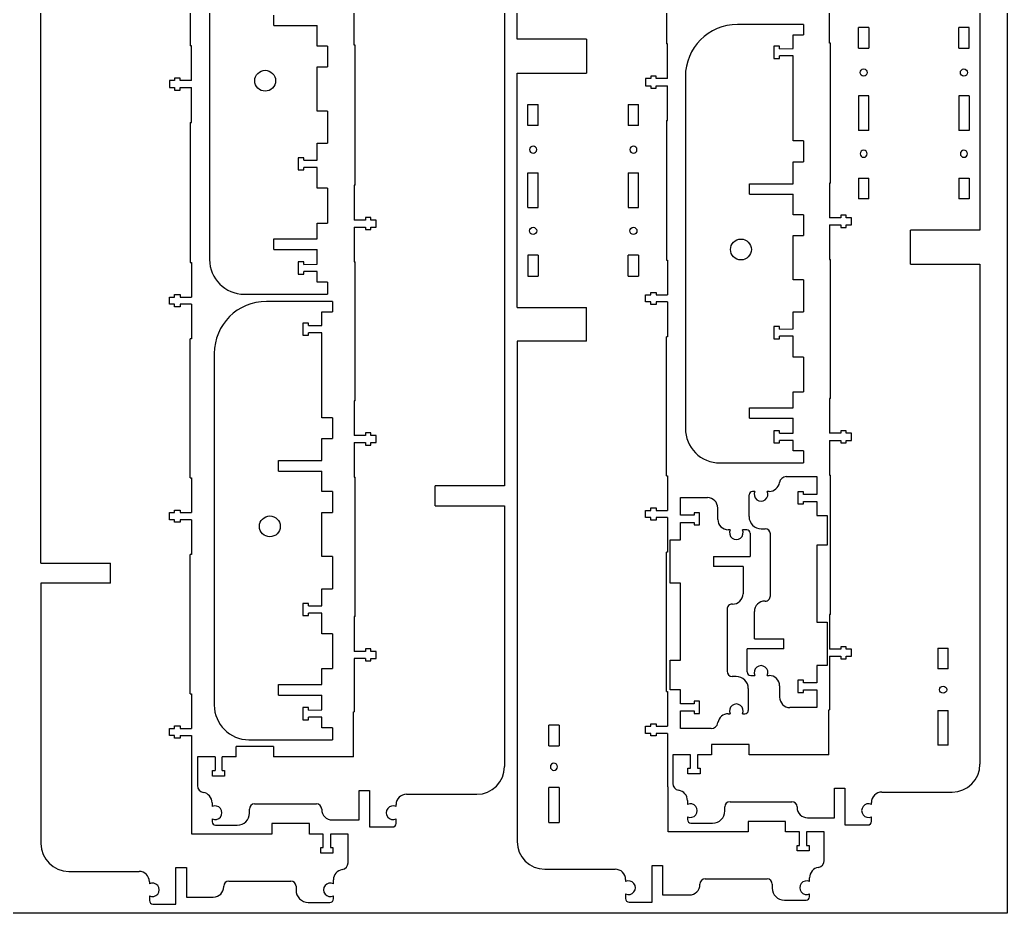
# Model space of a CAD drawing. Header units: millimetres. Extents: x -2614 to 1371, y 670 to 4202.
# Drawn here: x -1901 to -1332, y 670 to 1185 of the extents above; entities that cross this region are included whole.
import ezdxf

# ---------------------------------------------------------------- set-up
doc = ezdxf.new("R2010")
doc.units = ezdxf.units.MM
doc.linetypes.add('HIDDEN', pattern=[9.525, 6.35, -3.175])
doc.layers.get('0').update_dxf_attribs({"lineweight": 70})
doc.layers.add('Hidden', color=7, linetype='HIDDEN', lineweight=70)

msp = doc.modelspace()

# ---------------------------------------------------------------- linework, layer by layer
at = {"color": 7, "lineweight": -3}
for p, q in [((-1331.8, 1553.05), (-1331.8, 670.4)), ((-1614.22, 1173.77), (-1614.22, 1461.81)), ((-1621.5, 1343.43), (-1621.5, 916.51)), ((-1888.63, 872.1), (-1888.63, 1299.02)), ((-1802.63, 1249.96), (-1802.63, 1169.98)), ((-1791.45, 1249.44), (-1791.45, 1046.93)), ((-1528.22, 1251.19), (-1528.22, 1171.13)), ((-1347.56, 1198.64), (-1347.56, 1063.77)), ((-1708.2, 1170.3), (-1708.2, 1190.3)), ((-1434.26, 1171.44), (-1434.26, 1191.44)), ((-1754.43, 1181.73), (-1754.43, 1187.73)), ((-1754.43, 1181.73), (-1729.42, 1181.73)), ((-1729.42, 1169.87), (-1729.42, 1181.73)), ((-1449.26, 1182.24), (-1487.29, 1182.24)), ((-1449.26, 1182.24), (-1449.26, 1176.24)), ((-1417.56, 1168.6), (-1417.56, 1180.6)), ((-1411.56, 1180.6), (-1417.56, 1180.6)), ((-1411.56, 1180.6), (-1411.56, 1168.6)), ((-1359.76, 1168.6), (-1359.76, 1180.6)), ((-1353.76, 1180.6), (-1359.76, 1180.6)), ((-1353.76, 1168.6), (-1353.76, 1180.6)), ((-1574.22, 1173.77), (-1614.22, 1173.77)), ((-1574.22, 1173.77), (-1574.22, 1154.22)), ((-1455.26, 1168.38), (-1455.26, 1176.24)), ((-1455.26, 1176.24), (-1449.26, 1176.24)), ((-1801.93, 1169.98), (-1802.63, 1169.98)), ((-1801.93, 1149.98), (-1801.93, 1169.98)), ((-1723.42, 1169.87), (-1729.42, 1169.87)), ((-1723.42, 1169.87), (-1723.42, 1157.87)), ((-1707.5, 1170.3), (-1708.2, 1170.3)), ((-1707.5, 1089.65), (-1707.5, 1170.3)), ((-1527.52, 1171.13), (-1528.22, 1171.13)), ((-1527.52, 1151.13), (-1527.52, 1171.13)), ((-1463.06, 1169.75), (-1466.26, 1169.74)), ((-1466.26, 1169.74), (-1466.25, 1162.74)), ((-1463.05, 1168.3), (-1463.06, 1169.75)), ((-1463.05, 1168.3), (-1455.26, 1168.38)), ((-1433.56, 1171.44), (-1434.26, 1171.44)), ((-1433.56, 1090.96), (-1433.56, 1171.44)), ((-1417.56, 1168.6), (-1411.56, 1168.6)), ((-1359.76, 1168.6), (-1353.76, 1168.6)), ((-1466.25, 1162.74), (-1463.05, 1162.74)), ((-1463.05, 1162.74), (-1463.05, 1164.19)), ((-1455.26, 1164.19), (-1463.05, 1164.19)), ((-1455.26, 1115.24), (-1455.26, 1164.19)), ((-1729.42, 1157.87), (-1723.42, 1157.87)), ((-1729.42, 1132.43), (-1729.42, 1157.87)), ((-1814.63, 1149.98), (-1814.63, 1145.88)), ((-1811.63, 1149.98), (-1814.63, 1149.98)), ((-1811.63, 1151.43), (-1811.63, 1149.98)), ((-1808.43, 1151.43), (-1811.63, 1151.43)), ((-1808.43, 1149.98), (-1808.43, 1151.43)), ((-1801.93, 1149.98), (-1808.43, 1149.98)), ((-1614.22, 1154.22), (-1574.22, 1154.22)), ((-1614.22, 1019.35), (-1614.22, 1154.22)), ((-1540.22, 1151.13), (-1540.22, 1147.03)), ((-1537.22, 1151.13), (-1540.22, 1151.13)), ((-1537.22, 1152.58), (-1537.22, 1151.13)), ((-1534.02, 1152.58), (-1537.22, 1152.58)), ((-1534.02, 1151.13), (-1534.02, 1152.58)), ((-1527.52, 1151.13), (-1534.02, 1151.13)), ((-1517.29, 1152.24), (-1517.29, 949.73)), ((-1814.63, 1145.88), (-1811.63, 1145.88)), ((-1811.63, 1145.88), (-1811.63, 1144.43)), ((-1811.63, 1144.43), (-1808.43, 1144.43)), ((-1808.43, 1145.88), (-1801.93, 1145.88)), ((-1808.43, 1144.43), (-1808.43, 1145.88)), ((-1801.93, 1125.88), (-1801.93, 1145.88)), ((-1540.22, 1147.03), (-1537.22, 1147.03)), ((-1537.22, 1147.03), (-1537.22, 1145.58)), ((-1537.22, 1145.58), (-1534.02, 1145.58)), ((-1534.02, 1147.03), (-1527.52, 1147.03)), ((-1534.02, 1145.58), (-1534.02, 1147.03)), ((-1527.52, 1127.03), (-1527.52, 1147.03)), ((-1411.56, 1141.22), (-1417.56, 1141.22)), ((-1417.56, 1141.22), (-1417.56, 1121.18)), ((-1411.56, 1121.18), (-1411.56, 1141.22)), ((-1353.76, 1141.22), (-1359.76, 1141.22)), ((-1359.76, 1141.22), (-1359.76, 1121.18)), ((-1353.76, 1141.22), (-1353.76, 1121.18)), ((-1723.42, 1132.43), (-1729.42, 1132.43)), ((-1723.42, 1132.43), (-1723.42, 1113.99)), ((-1608.02, 1124.18), (-1608.02, 1136.18)), ((-1608.02, 1136.18), (-1602.02, 1136.18)), ((-1602.02, 1124.18), (-1602.02, 1136.18)), ((-1550.22, 1136.18), (-1544.22, 1136.18)), ((-1550.22, 1136.18), (-1550.22, 1124.18)), ((-1544.22, 1124.18), (-1544.22, 1136.18)), ((-1528.22, 1127.03), (-1528.22, 1046.55)), ((-1528.22, 1127.03), (-1527.52, 1127.03)), ((-1802.63, 1125.88), (-1802.63, 1045.23)), ((-1802.63, 1125.88), (-1801.93, 1125.88)), ((-1602.02, 1124.18), (-1608.02, 1124.18)), ((-1544.22, 1124.18), (-1550.22, 1124.18)), ((-1411.56, 1121.18), (-1417.56, 1121.18)), ((-1353.76, 1121.18), (-1359.76, 1121.18)), ((-1729.42, 1104.13), (-1729.42, 1113.99)), ((-1729.42, 1113.99), (-1723.42, 1113.99)), ((-1449.26, 1115.24), (-1455.26, 1115.24)), ((-1449.26, 1115.24), (-1449.26, 1103.24)), ((-1737.22, 1105.5), (-1740.42, 1105.49)), ((-1740.42, 1105.49), (-1740.41, 1098.49)), ((-1737.21, 1104.05), (-1737.22, 1105.5)), ((-1737.21, 1104.05), (-1729.42, 1104.13)), ((-1740.41, 1098.49), (-1737.21, 1098.49)), ((-1737.21, 1098.49), (-1737.21, 1099.94)), ((-1729.42, 1099.94), (-1737.21, 1099.94)), ((-1729.42, 1087.93), (-1729.42, 1099.94)), ((-1455.26, 1103.24), (-1449.26, 1103.24)), ((-1455.26, 1090.53), (-1455.26, 1103.24)), ((-1608.02, 1076.77), (-1608.02, 1096.81)), ((-1608.02, 1096.81), (-1602.02, 1096.81)), ((-1602.02, 1076.77), (-1602.02, 1096.81)), ((-1550.22, 1096.81), (-1550.22, 1076.77)), ((-1550.22, 1096.81), (-1544.22, 1096.81)), ((-1544.22, 1076.77), (-1544.22, 1096.81)), ((-1417.56, 1093.81), (-1417.56, 1081.81)), ((-1417.56, 1093.81), (-1411.56, 1093.81)), ((-1411.56, 1081.81), (-1411.56, 1093.81)), ((-1359.76, 1093.81), (-1359.76, 1081.81)), ((-1359.76, 1093.81), (-1353.76, 1093.81)), ((-1353.76, 1093.81), (-1353.76, 1081.81)), ((-1723.42, 1087.93), (-1729.42, 1087.93)), ((-1723.42, 1087.93), (-1723.42, 1067.93)), ((-1707.5, 1089.65), (-1708.2, 1089.65)), ((-1708.2, 1089.65), (-1708.2, 1069.65)), ((-1480.27, 1090.53), (-1455.26, 1090.53)), ((-1480.27, 1084.53), (-1480.27, 1090.53)), ((-1433.56, 1090.96), (-1434.26, 1090.96)), ((-1434.26, 1090.96), (-1434.26, 1070.96)), ((-1480.27, 1084.53), (-1455.26, 1084.53)), ((-1455.26, 1072.67), (-1455.26, 1084.53)), ((-1411.56, 1081.81), (-1417.56, 1081.81)), ((-1353.76, 1081.81), (-1359.76, 1081.81)), ((-1608.02, 1076.77), (-1602.02, 1076.77)), ((-1550.22, 1076.77), (-1544.22, 1076.77)), ((-1701.7, 1071.1), (-1701.7, 1069.65)), ((-1698.5, 1071.1), (-1701.7, 1071.1)), ((-1698.5, 1069.65), (-1698.5, 1071.1)), ((-1449.26, 1072.67), (-1455.26, 1072.67)), ((-1449.26, 1072.67), (-1449.26, 1060.67)), ((-1427.76, 1070.96), (-1434.26, 1070.96)), ((-1427.76, 1072.41), (-1427.76, 1070.96)), ((-1424.56, 1072.41), (-1427.76, 1072.41)), ((-1424.56, 1070.96), (-1424.56, 1072.41)), ((-1421.56, 1070.96), (-1424.56, 1070.96)), ((-1421.56, 1066.86), (-1421.56, 1070.96)), ((-1729.42, 1067.93), (-1723.42, 1067.93)), ((-1729.42, 1058.73), (-1729.42, 1067.93)), ((-1701.7, 1069.65), (-1708.2, 1069.65)), ((-1708.2, 1065.55), (-1701.7, 1065.55)), ((-1708.2, 1065.55), (-1708.2, 1045.55)), ((-1701.7, 1065.55), (-1701.7, 1064.1)), ((-1695.5, 1069.65), (-1698.5, 1069.65)), ((-1698.5, 1065.55), (-1695.5, 1065.55)), ((-1698.5, 1064.1), (-1698.5, 1065.55)), ((-1695.5, 1065.55), (-1695.5, 1069.65)), ((-1434.26, 1066.86), (-1427.76, 1066.86)), ((-1434.26, 1066.86), (-1434.26, 1046.86)), ((-1427.76, 1066.86), (-1427.76, 1065.41)), ((-1427.76, 1065.41), (-1424.56, 1065.41)), ((-1424.56, 1066.86), (-1421.56, 1066.86)), ((-1424.56, 1065.41), (-1424.56, 1066.86)), ((-1754.43, 1058.73), (-1729.42, 1058.73)), ((-1754.43, 1052.73), (-1754.43, 1058.73)), ((-1701.7, 1064.1), (-1698.5, 1064.1)), ((-1455.26, 1060.67), (-1449.26, 1060.67)), ((-1455.26, 1035.23), (-1455.26, 1060.67)), ((-1387.56, 1044.22), (-1387.56, 1063.77)), ((-1347.56, 1063.77), (-1387.56, 1063.77)), ((-1754.43, 1052.73), (-1729.42, 1052.73)), ((-1729.42, 1044.13), (-1729.42, 1052.73)), ((-1608.02, 1049.39), (-1608.02, 1037.39)), ((-1602.02, 1049.39), (-1608.02, 1049.39)), ((-1602.02, 1049.39), (-1602.02, 1037.39)), ((-1544.22, 1049.39), (-1550.22, 1049.39)), ((-1550.22, 1037.39), (-1550.22, 1049.39)), ((-1544.22, 1049.39), (-1544.22, 1037.39)), ((-1802.63, 1045.23), (-1801.93, 1045.23)), ((-1801.93, 1045.23), (-1801.93, 1025.23)), ((-1737.22, 1045.5), (-1740.42, 1045.49)), ((-1740.42, 1045.49), (-1740.41, 1038.49)), ((-1737.21, 1044.05), (-1737.22, 1045.5)), ((-1737.21, 1044.05), (-1729.42, 1044.13)), ((-1708.2, 1045.55), (-1707.5, 1045.55)), ((-1707.5, 965.57), (-1707.5, 1045.55)), ((-1528.22, 1046.55), (-1527.52, 1046.55)), ((-1527.52, 1046.55), (-1527.52, 1026.55)), ((-1434.26, 1046.86), (-1433.56, 1046.86)), ((-1433.56, 966.8), (-1433.56, 1046.86)), ((-1387.56, 1044.22), (-1347.56, 1044.22)), ((-1347.56, 1044.22), (-1347.56, 756.18)), ((-1740.41, 1038.49), (-1737.21, 1038.49)), ((-1737.21, 1038.49), (-1737.21, 1039.94)), ((-1729.42, 1039.94), (-1737.21, 1039.94)), ((-1729.42, 1033.93), (-1729.42, 1039.94)), ((-1608.02, 1037.39), (-1602.02, 1037.39)), ((-1550.22, 1037.39), (-1544.22, 1037.39)), ((-1723.42, 1033.93), (-1729.42, 1033.93)), ((-1723.42, 1033.93), (-1723.42, 1026.93)), ((-1449.26, 1035.23), (-1455.26, 1035.23)), ((-1449.26, 1035.23), (-1449.26, 1016.79)), ((-1814.63, 1021.13), (-1814.63, 1025.23)), ((-1814.63, 1025.23), (-1811.63, 1025.23)), ((-1811.63, 1025.23), (-1811.63, 1026.68)), ((-1811.63, 1026.68), (-1808.43, 1026.68)), ((-1808.43, 1026.68), (-1808.43, 1025.23)), ((-1808.43, 1025.23), (-1801.93, 1025.23)), ((-1771.45, 1026.93), (-1723.42, 1026.93)), ((-1540.22, 1022.45), (-1540.22, 1026.55)), ((-1540.22, 1026.55), (-1537.22, 1026.55)), ((-1537.22, 1026.55), (-1537.22, 1028)), ((-1537.22, 1028), (-1534.02, 1028)), ((-1534.02, 1028), (-1534.02, 1026.55)), ((-1534.02, 1026.55), (-1527.52, 1026.55)), ((-1811.63, 1021.13), (-1814.63, 1021.13)), ((-1811.63, 1019.68), (-1811.63, 1021.13)), ((-1808.43, 1019.68), (-1811.63, 1019.68)), ((-1801.93, 1021.13), (-1808.43, 1021.13)), ((-1808.43, 1021.13), (-1808.43, 1019.68)), ((-1801.93, 1021.13), (-1801.93, 1001.13)), ((-1720.72, 1022.78), (-1758.75, 1022.78)), ((-1720.72, 1022.78), (-1720.72, 1016.78)), ((-1614.22, 1019.35), (-1574.22, 1019.35)), ((-1574.22, 999.81), (-1574.22, 1019.35)), ((-1537.22, 1022.45), (-1540.22, 1022.45)), ((-1537.22, 1021), (-1537.22, 1022.45)), ((-1534.02, 1021), (-1537.22, 1021)), ((-1527.52, 1022.45), (-1534.02, 1022.45)), ((-1534.02, 1022.45), (-1534.02, 1021)), ((-1527.52, 1022.45), (-1527.52, 1002.45)), ((-1726.72, 1008.92), (-1726.72, 1016.78)), ((-1726.72, 1016.78), (-1720.72, 1016.78)), ((-1455.26, 1006.93), (-1455.26, 1016.79)), ((-1455.26, 1016.79), (-1449.26, 1016.79)), ((-1734.52, 1010.29), (-1737.72, 1010.28)), ((-1737.72, 1010.28), (-1737.71, 1003.28)), ((-1734.51, 1008.84), (-1734.52, 1010.29)), ((-1734.51, 1008.84), (-1726.72, 1008.92)), ((-1463.06, 1008.3), (-1466.26, 1008.29)), ((-1466.26, 1008.29), (-1466.25, 1001.29)), ((-1463.05, 1006.85), (-1463.06, 1008.3)), ((-1737.71, 1003.28), (-1734.51, 1003.28)), ((-1734.51, 1003.28), (-1734.51, 1004.73)), ((-1726.72, 1004.73), (-1734.51, 1004.73)), ((-1726.72, 955.78), (-1726.72, 1004.73)), ((-1528.22, 922.39), (-1528.22, 1002.45)), ((-1527.52, 1002.45), (-1528.22, 1002.45)), ((-1463.05, 1006.85), (-1455.26, 1006.93)), ((-1463.05, 1001.29), (-1463.05, 1002.74)), ((-1455.26, 1002.74), (-1463.05, 1002.74)), ((-1455.26, 990.73), (-1455.26, 1002.74)), ((-1802.63, 921.16), (-1802.63, 1001.13)), ((-1801.93, 1001.13), (-1802.63, 1001.13)), ((-1574.22, 999.81), (-1614.22, 999.81)), ((-1614.22, 999.81), (-1614.22, 711.76)), ((-1466.25, 1001.29), (-1463.05, 1001.29)), ((-1788.75, 992.78), (-1788.75, 790.27)), ((-1449.26, 990.73), (-1455.26, 990.73)), ((-1449.26, 990.73), (-1449.26, 970.73)), ((-1455.26, 970.73), (-1449.26, 970.73)), ((-1455.26, 961.53), (-1455.26, 970.73)), ((-1707.5, 965.57), (-1708.2, 965.57)), ((-1708.2, 965.57), (-1708.2, 945.57)), ((-1433.56, 966.8), (-1434.26, 966.8)), ((-1434.26, 966.8), (-1434.26, 946.8)), ((-1480.27, 961.53), (-1455.26, 961.53)), ((-1480.27, 955.53), (-1480.27, 961.53)), ((-1720.72, 955.78), (-1726.72, 955.78)), ((-1720.72, 955.78), (-1720.72, 943.78)), ((-1480.27, 955.53), (-1455.26, 955.53)), ((-1455.26, 946.93), (-1455.26, 955.53)), ((-1701.7, 945.57), (-1708.2, 945.57)), ((-1701.7, 947.02), (-1701.7, 945.57)), ((-1698.5, 947.02), (-1701.7, 947.02)), ((-1698.5, 945.57), (-1698.5, 947.02)), ((-1695.5, 945.57), (-1698.5, 945.57)), ((-1695.5, 941.47), (-1695.5, 945.57)), ((-1463.06, 948.3), (-1466.26, 948.29)), ((-1466.26, 948.29), (-1466.25, 941.29)), ((-1463.05, 946.85), (-1463.06, 948.3)), ((-1463.05, 946.85), (-1455.26, 946.93)), ((-1427.76, 946.8), (-1434.26, 946.8)), ((-1427.76, 948.25), (-1427.76, 946.8)), ((-1424.56, 948.25), (-1427.76, 948.25)), ((-1424.56, 946.8), (-1424.56, 948.25)), ((-1421.56, 946.8), (-1424.56, 946.8)), ((-1421.56, 942.7), (-1421.56, 946.8)), ((-1726.72, 943.78), (-1720.72, 943.78)), ((-1726.72, 931.07), (-1726.72, 943.78)), ((-1708.2, 941.47), (-1701.7, 941.47)), ((-1708.2, 941.47), (-1708.2, 921.47)), ((-1701.7, 941.47), (-1701.7, 940.02)), ((-1701.7, 940.02), (-1698.5, 940.02)), ((-1698.5, 941.47), (-1695.5, 941.47)), ((-1698.5, 940.02), (-1698.5, 941.47)), ((-1466.25, 941.29), (-1463.05, 941.29)), ((-1463.05, 941.29), (-1463.05, 942.74)), ((-1455.26, 942.74), (-1463.05, 942.74)), ((-1455.26, 936.73), (-1455.26, 942.74)), ((-1434.26, 942.7), (-1427.76, 942.7)), ((-1434.26, 942.7), (-1434.26, 922.7)), ((-1427.76, 942.7), (-1427.76, 941.25)), ((-1427.76, 941.25), (-1424.56, 941.25)), ((-1424.56, 942.7), (-1421.56, 942.7)), ((-1424.56, 941.25), (-1424.56, 942.7)), ((-1449.26, 936.73), (-1455.26, 936.73)), ((-1449.26, 936.73), (-1449.26, 929.73)), ((-1751.73, 931.07), (-1726.72, 931.07)), ((-1751.73, 925.07), (-1751.73, 931.07)), ((-1497.29, 929.73), (-1449.26, 929.73)), ((-1751.73, 925.07), (-1726.72, 925.07)), ((-1726.72, 913.21), (-1726.72, 925.07)), ((-1528.22, 922.39), (-1527.52, 922.39)), ((-1527.52, 922.39), (-1527.52, 902.39)), ((-1434.26, 922.7), (-1433.56, 922.7)), ((-1433.56, 842.47), (-1433.56, 922.7)), ((-1802.63, 921.16), (-1801.93, 921.16)), ((-1801.93, 921.16), (-1801.93, 901.16)), ((-1708.2, 921.47), (-1707.5, 921.47)), ((-1707.5, 841.24), (-1707.5, 921.47)), ((-1661.5, 904.97), (-1661.5, 916.51)), ((-1621.5, 916.51), (-1661.5, 916.51)), ((-1459.11, 921.84), (-1441.5, 921.84)), ((-1441.5, 921.84), (-1441.5, 911.66)), ((-1720.72, 913.21), (-1726.72, 913.21)), ((-1720.72, 913.21), (-1720.72, 901.21)), ((-1480.57, 898.84), (-1480.57, 911.34)), ((-1477.19, 913.34), (-1478.57, 913.34)), ((-1469, 913.34), (-1470.15, 913.34)), ((-1452.5, 913.11), (-1452.5, 906.11)), ((-1449.3, 913.11), (-1452.5, 913.11)), ((-1449.3, 911.66), (-1449.3, 913.11)), ((-1441.5, 911.66), (-1449.3, 911.66)), ((-1661.5, 904.97), (-1621.5, 904.97)), ((-1621.5, 904.97), (-1621.5, 754.94)), ((-1520.08, 909.76), (-1504.59, 909.76)), ((-1520.08, 899.58), (-1520.08, 909.76)), ((-1452.5, 906.11), (-1449.3, 906.11)), ((-1449.3, 907.56), (-1441.5, 907.56)), ((-1449.3, 906.11), (-1449.3, 907.56)), ((-1441.5, 907.56), (-1441.5, 899.56)), ((-1814.63, 897.06), (-1814.63, 901.16)), ((-1814.63, 901.16), (-1811.63, 901.16)), ((-1811.63, 901.16), (-1811.63, 902.61)), ((-1811.63, 902.61), (-1808.43, 902.61)), ((-1808.43, 902.61), (-1808.43, 901.16)), ((-1808.43, 901.16), (-1801.93, 901.16)), ((-1726.72, 901.21), (-1720.72, 901.21)), ((-1726.72, 875.77), (-1726.72, 901.21)), ((-1540.22, 898.29), (-1540.22, 902.39)), ((-1540.22, 902.39), (-1537.22, 902.39)), ((-1537.22, 902.39), (-1537.22, 903.84)), ((-1537.22, 903.84), (-1534.02, 903.84)), ((-1534.02, 903.84), (-1534.02, 902.39)), ((-1534.02, 902.39), (-1527.52, 902.39)), ((-1512.28, 899.58), (-1520.08, 899.58)), ((-1512.28, 901.03), (-1512.28, 899.58)), ((-1509.08, 901.03), (-1512.28, 901.03)), ((-1509.08, 894.03), (-1509.08, 901.03)), ((-1498.59, 897.26), (-1498.59, 903.76)), ((-1441.5, 899.56), (-1435.5, 899.56)), ((-1435.5, 899.56), (-1435.5, 882.48)), ((-1811.63, 897.06), (-1814.63, 897.06)), ((-1811.63, 895.61), (-1811.63, 897.06)), ((-1808.43, 895.61), (-1811.63, 895.61)), ((-1801.93, 897.06), (-1808.43, 897.06)), ((-1808.43, 897.06), (-1808.43, 895.61)), ((-1801.93, 897.06), (-1801.93, 877.06)), ((-1537.22, 898.29), (-1540.22, 898.29)), ((-1537.22, 896.84), (-1537.22, 898.29)), ((-1534.02, 896.84), (-1537.22, 896.84)), ((-1527.52, 898.29), (-1534.02, 898.29)), ((-1534.02, 898.29), (-1534.02, 896.84)), ((-1527.52, 898.29), (-1527.52, 878.29)), ((-1520.08, 895.48), (-1512.28, 895.48)), ((-1520.08, 885.48), (-1520.08, 895.48)), ((-1512.28, 895.48), (-1512.28, 894.03)), ((-1512.28, 894.03), (-1509.08, 894.03)), ((-1491.43, 891.26), (-1492.59, 891.26)), ((-1481.93, 891.26), (-1484.39, 891.26)), ((-1479.93, 889.26), (-1479.93, 875.93)), ((-1473.57, 891.84), (-1471.29, 891.84)), ((-1468.29, 853.16), (-1468.29, 888.84)), ((-1526.08, 885.48), (-1520.08, 885.48)), ((-1526.08, 860.48), (-1526.08, 885.48)), ((-1441.5, 882.48), (-1441.5, 838.12)), ((-1435.5, 882.48), (-1441.5, 882.48)), ((-1802.63, 796.83), (-1802.63, 877.06)), ((-1801.93, 877.06), (-1802.63, 877.06)), ((-1528.22, 798.06), (-1528.22, 878.29)), ((-1527.52, 878.29), (-1528.22, 878.29)), ((-1888.63, 872.1), (-1848.63, 872.1)), ((-1848.63, 860.55), (-1848.63, 872.1)), ((-1720.72, 875.77), (-1726.72, 875.77)), ((-1720.72, 875.77), (-1720.72, 857.33)), ((-1501.02, 875.93), (-1501.02, 870.13)), ((-1501.02, 875.93), (-1479.93, 875.93)), ((-1484.06, 870.13), (-1501.02, 870.13)), ((-1484.06, 870.13), (-1484.06, 854.43)), ((-1848.63, 860.55), (-1888.63, 860.55)), ((-1888.63, 860.55), (-1888.63, 710.53)), ((-1520.08, 860.48), (-1526.08, 860.48)), ((-1520.08, 816.12), (-1520.08, 860.48)), ((-1726.72, 847.47), (-1726.72, 857.33)), ((-1726.72, 857.33), (-1720.72, 857.33)), ((-1734.52, 848.84), (-1737.72, 848.83)), ((-1737.72, 848.83), (-1737.71, 841.83)), ((-1734.51, 847.39), (-1734.52, 848.84)), ((-1734.51, 847.39), (-1726.72, 847.47)), ((-1734.51, 841.83), (-1734.51, 843.28)), ((-1726.72, 843.28), (-1734.51, 843.28)), ((-1726.72, 831.27), (-1726.72, 843.28)), ((-1493.29, 845.44), (-1493.29, 809.76)), ((-1477.53, 828.47), (-1477.53, 844.17)), ((-1433.56, 842.47), (-1434.26, 842.47)), ((-1434.26, 842.47), (-1434.26, 822.47)), ((-1737.71, 841.83), (-1734.51, 841.83)), ((-1707.5, 841.24), (-1708.2, 841.24)), ((-1708.2, 841.24), (-1708.2, 821.24)), ((-1441.5, 838.12), (-1435.5, 838.12)), ((-1435.5, 838.12), (-1435.5, 813.12)), ((-1720.72, 831.27), (-1726.72, 831.27)), ((-1720.72, 831.27), (-1720.72, 811.27)), ((-1477.53, 828.47), (-1460.57, 828.47)), ((-1460.57, 822.67), (-1460.57, 828.47)), ((-1701.7, 821.24), (-1708.2, 821.24)), ((-1701.7, 822.69), (-1701.7, 821.24)), ((-1698.5, 822.69), (-1701.7, 822.69)), ((-1698.5, 821.24), (-1698.5, 822.69)), ((-1695.5, 821.24), (-1698.5, 821.24)), ((-1695.5, 817.14), (-1695.5, 821.24)), ((-1460.57, 822.67), (-1481.65, 822.67)), ((-1481.65, 809.34), (-1481.65, 822.67)), ((-1427.76, 822.47), (-1434.26, 822.47)), ((-1427.76, 823.92), (-1427.76, 822.47)), ((-1424.56, 823.92), (-1427.76, 823.92)), ((-1424.56, 822.47), (-1424.56, 823.92)), ((-1421.56, 822.47), (-1424.56, 822.47)), ((-1421.56, 818.37), (-1421.56, 822.47)), ((-1371.76, 823.16), (-1371.76, 811.16)), ((-1371.76, 823.16), (-1365.76, 823.16)), ((-1365.76, 811.16), (-1365.76, 823.16)), ((-1701.7, 817.14), (-1708.2, 817.14)), ((-1708.2, 817.14), (-1708.2, 786.39)), ((-1701.7, 817.14), (-1701.7, 815.69)), ((-1701.7, 815.69), (-1698.5, 815.69)), ((-1698.5, 817.14), (-1695.5, 817.14)), ((-1698.5, 815.69), (-1698.5, 817.14)), ((-1526.08, 816.12), (-1520.08, 816.12)), ((-1526.08, 799.04), (-1526.08, 816.12)), ((-1434.26, 818.37), (-1434.26, 787.62)), ((-1434.26, 818.37), (-1427.76, 818.37)), ((-1427.76, 818.37), (-1427.76, 816.92)), ((-1427.76, 816.92), (-1424.56, 816.92)), ((-1424.56, 818.37), (-1421.56, 818.37)), ((-1424.56, 816.92), (-1424.56, 818.37)), ((-1726.72, 811.27), (-1720.72, 811.27)), ((-1726.72, 802.07), (-1726.72, 811.27)), ((-1441.5, 813.12), (-1441.5, 803.12)), ((-1435.5, 813.12), (-1441.5, 813.12)), ((-1365.76, 811.16), (-1371.76, 811.16)), ((-1488.02, 806.76), (-1490.29, 806.76)), ((-1479.65, 807.34), (-1477.19, 807.34)), ((-1470.15, 807.34), (-1469, 807.34)), ((-1452.5, 804.57), (-1452.5, 797.57)), ((-1449.3, 804.57), (-1452.5, 804.57)), ((-1449.3, 803.12), (-1449.3, 804.57)), ((-1441.5, 803.12), (-1449.3, 803.12)), ((-1802.63, 796.83), (-1801.93, 796.83)), ((-1801.93, 796.83), (-1801.93, 776.83)), ((-1751.73, 802.07), (-1726.72, 802.07)), ((-1751.73, 796.07), (-1751.73, 802.07)), ((-1528.22, 798.06), (-1527.52, 798.06)), ((-1527.52, 798.06), (-1527.52, 778.06)), ((-1520.08, 799.04), (-1526.08, 799.04)), ((-1520.08, 791.04), (-1520.08, 799.04)), ((-1481.02, 799.76), (-1481.02, 787.26)), ((-1463, 801.34), (-1463, 794.84)), ((-1452.5, 797.57), (-1449.3, 797.57)), ((-1449.3, 799.02), (-1441.5, 799.02)), ((-1449.3, 797.57), (-1449.3, 799.02)), ((-1441.5, 799.02), (-1441.5, 788.84)), ((-1751.73, 796.07), (-1726.72, 796.07)), ((-1726.72, 787.47), (-1726.72, 796.07)), ((-1512.28, 791.04), (-1520.08, 791.04)), ((-1512.28, 792.49), (-1512.28, 791.04)), ((-1509.08, 792.49), (-1512.28, 792.49)), ((-1509.08, 785.49), (-1509.08, 792.49)), ((-1734.52, 788.84), (-1737.72, 788.83)), ((-1737.72, 788.83), (-1737.71, 781.83)), ((-1734.51, 787.39), (-1734.52, 788.84)), ((-1734.51, 787.39), (-1726.72, 787.47)), ((-1708.5, 786.39), (-1708.2, 786.39)), ((-1708.5, 760.43), (-1708.5, 786.39)), ((-1520.08, 786.94), (-1512.28, 786.94)), ((-1520.08, 776.76), (-1520.08, 786.94)), ((-1512.28, 786.94), (-1512.28, 785.49)), ((-1512.28, 785.49), (-1509.08, 785.49)), ((-1441.5, 788.84), (-1457, 788.84)), ((-1434.56, 787.62), (-1434.26, 787.62)), ((-1434.56, 761.66), (-1434.56, 787.62)), ((-1371.76, 787.16), (-1371.76, 767.16)), ((-1371.76, 787.16), (-1365.76, 787.16)), ((-1365.76, 767.16), (-1365.76, 787.16)), ((-1737.71, 781.83), (-1734.51, 781.83)), ((-1734.51, 781.83), (-1734.51, 783.28)), ((-1726.72, 783.28), (-1734.51, 783.28)), ((-1726.72, 777.27), (-1726.72, 783.28)), ((-1492.59, 785.26), (-1491.43, 785.26)), ((-1484.39, 785.26), (-1483.02, 785.26)), ((-1814.63, 772.73), (-1814.63, 776.83)), ((-1814.63, 776.83), (-1811.63, 776.83)), ((-1811.63, 776.83), (-1811.63, 778.28)), ((-1811.63, 778.28), (-1808.43, 778.28)), ((-1808.43, 778.28), (-1808.43, 776.83)), ((-1808.43, 776.83), (-1801.93, 776.83)), ((-1720.72, 777.27), (-1726.72, 777.27)), ((-1720.72, 777.27), (-1720.72, 770.27)), ((-1596.02, 766.75), (-1596.02, 778.75)), ((-1590.02, 778.75), (-1596.02, 778.75)), ((-1590.02, 778.75), (-1590.02, 766.75)), ((-1540.22, 773.96), (-1540.22, 778.06)), ((-1540.22, 778.06), (-1537.22, 778.06)), ((-1537.23, 773.96), (-1540.22, 773.96)), ((-1537.22, 778.06), (-1537.22, 779.51)), ((-1537.22, 779.51), (-1534.02, 779.51)), ((-1537.22, 772.51), (-1537.22, 773.96)), ((-1534.02, 779.51), (-1534.02, 778.06)), ((-1534.02, 778.06), (-1527.52, 778.06)), ((-1527.52, 773.96), (-1534.02, 773.96)), ((-1534.02, 773.96), (-1534.02, 772.51)), ((-1527.52, 773.96), (-1527.52, 743.21)), ((-1502.47, 776.76), (-1520.08, 776.76)), ((-1811.63, 772.73), (-1814.63, 772.73)), ((-1811.63, 771.28), (-1811.63, 772.73)), ((-1808.43, 771.28), (-1811.63, 771.28)), ((-1808.43, 772.73), (-1801.93, 772.73)), ((-1808.43, 772.73), (-1808.43, 771.28)), ((-1801.93, 772.73), (-1801.93, 741.98)), ((-1768.75, 770.27), (-1720.72, 770.27)), ((-1534.02, 772.51), (-1537.22, 772.51)), ((-1754.55, 766.43), (-1776.22, 766.43)), ((-1776.22, 760.43), (-1776.22, 766.43)), ((-1754.55, 766.43), (-1754.55, 760.43)), ((-1596.02, 766.75), (-1590.02, 766.75)), ((-1502.28, 767.66), (-1502.28, 761.66)), ((-1480.61, 767.66), (-1502.28, 767.66)), ((-1480.61, 761.66), (-1480.61, 767.66)), ((-1365.76, 767.16), (-1371.76, 767.16)), ((-1788.32, 760.43), (-1798.5, 760.43)), ((-1798.5, 760.43), (-1798.5, 743.92)), ((-1788.32, 760.43), (-1788.32, 752.63)), ((-1776.22, 760.43), (-1784.22, 760.43)), ((-1784.22, 752.63), (-1784.22, 760.43)), ((-1708.5, 760.43), (-1754.55, 760.43)), ((-1514.38, 761.66), (-1524.56, 761.66)), ((-1524.56, 761.66), (-1524.56, 745.16)), ((-1514.38, 753.86), (-1514.38, 761.66)), ((-1510.28, 761.66), (-1510.28, 753.86)), ((-1502.28, 761.66), (-1510.28, 761.66)), ((-1434.56, 761.66), (-1480.61, 761.66)), ((-1789.77, 749.43), (-1789.77, 752.63)), ((-1789.77, 752.63), (-1788.32, 752.63)), ((-1784.22, 752.63), (-1782.77, 752.63)), ((-1782.77, 752.63), (-1782.77, 749.43)), ((-1515.83, 750.66), (-1515.83, 753.86)), ((-1515.83, 753.86), (-1514.38, 753.86)), ((-1510.28, 753.86), (-1508.83, 753.86)), ((-1508.83, 753.86), (-1508.83, 750.66)), ((-1782.77, 749.43), (-1789.77, 749.43)), ((-1508.83, 750.66), (-1515.83, 750.66)), ((-1801.63, 741.98), (-1801.93, 741.98)), ((-1801.63, 716.02), (-1801.63, 741.98)), ((-1705.33, 724.12), (-1705.33, 741.17)), ((-1705.33, 741.17), (-1699.33, 741.17)), ((-1699.33, 741.17), (-1699.33, 720.08)), ((-1596.02, 722.75), (-1596.02, 742.75)), ((-1590.02, 742.75), (-1596.02, 742.75)), ((-1590.02, 742.75), (-1590.02, 722.75)), ((-1527.22, 743.21), (-1527.52, 743.21)), ((-1527.22, 717.25), (-1527.22, 743.21)), ((-1431.39, 725.36), (-1431.39, 742.41)), ((-1431.39, 742.41), (-1425.39, 742.41)), ((-1425.39, 742.41), (-1425.39, 721.23)), ((-1404.06, 740.18), (-1363.56, 740.18)), ((-1678, 738.94), (-1637.5, 738.94)), ((-1516.06, 735.27), (-1516.06, 733.02)), ((-1491.56, 734.59), (-1455.89, 734.59)), ((-1410.06, 733.02), (-1410.06, 734.18)), ((-1790, 734.04), (-1790, 731.79)), ((-1768.5, 728.08), (-1768.5, 730.36)), ((-1765.5, 733.36), (-1729.83, 733.36)), ((-1726.83, 730.36), (-1726.83, 730.12)), ((-1684, 731.79), (-1684, 732.94)), ((-1494.56, 729.32), (-1494.56, 731.59)), ((-1452.89, 731.59), (-1452.89, 731.36)), ((-1790, 724.76), (-1790, 723.08)), ((-1720.83, 724.12), (-1705.33, 724.12)), ((-1684, 722.08), (-1684, 724.76)), ((-1596.02, 722.75), (-1590.02, 722.75)), ((-1516.06, 725.99), (-1516.06, 724.32)), ((-1481.17, 723.25), (-1481.17, 717.25)), ((-1459.5, 723.25), (-1481.17, 723.25)), ((-1459.5, 717.25), (-1459.5, 723.25)), ((-1446.89, 725.36), (-1431.39, 725.36)), ((-1410.06, 723.23), (-1410.06, 725.99)), ((-1788, 721.08), (-1775.5, 721.08)), ((-1733.91, 722.02), (-1755.58, 722.02)), ((-1755.58, 722.02), (-1755.58, 716.02)), ((-1733.91, 716.02), (-1733.91, 722.02)), ((-1699.33, 720.08), (-1686, 720.08)), ((-1481.17, 717.25), (-1527.22, 717.25)), ((-1514.06, 722.32), (-1501.56, 722.32)), ((-1451.5, 717.25), (-1459.5, 717.25)), ((-1451.5, 709.45), (-1451.5, 717.25)), ((-1437.22, 717.25), (-1447.4, 717.25)), ((-1447.4, 717.25), (-1447.4, 709.45)), ((-1437.22, 700.75), (-1437.22, 717.25)), ((-1425.39, 721.23), (-1412.06, 721.23)), ((-1755.58, 716.02), (-1801.63, 716.02)), ((-1725.91, 716.02), (-1733.91, 716.02)), ((-1725.91, 708.22), (-1725.91, 716.02)), ((-1711.63, 716.02), (-1721.81, 716.02)), ((-1721.81, 716.02), (-1721.81, 708.22)), ((-1711.63, 699.51), (-1711.63, 716.02)), ((-1727.36, 705.02), (-1727.36, 708.22)), ((-1727.36, 708.22), (-1725.91, 708.22)), ((-1721.81, 708.22), (-1720.36, 708.22)), ((-1720.36, 708.22), (-1720.36, 705.02)), ((-1452.95, 709.45), (-1451.5, 709.45)), ((-1452.95, 706.25), (-1452.95, 709.45)), ((-1445.95, 706.25), (-1452.95, 706.25)), ((-1447.4, 709.45), (-1445.95, 709.45)), ((-1445.95, 709.45), (-1445.95, 706.25)), ((-1720.36, 705.02), (-1727.36, 705.02)), ((-1872.63, 694.53), (-1832.13, 694.53)), ((-1810.81, 675.67), (-1810.81, 696.76)), ((-1810.81, 696.76), (-1804.81, 696.76)), ((-1804.81, 696.76), (-1804.81, 679.71)), ((-1598.22, 695.76), (-1557.72, 695.76)), ((-1536.4, 676.82), (-1536.4, 697.99)), ((-1536.4, 697.99), (-1530.4, 697.99)), ((-1530.4, 697.99), (-1530.4, 680.94)), ((-1780.31, 688.95), (-1744.64, 688.95)), ((-1720.13, 687.38), (-1720.13, 689.62)), ((-1551.72, 689.76), (-1551.72, 688.61)), ((-1505.9, 690.18), (-1470.23, 690.18)), ((-1445.72, 688.61), (-1445.72, 690.86)), ((-1826.13, 688.53), (-1826.13, 687.38)), ((-1783.31, 685.71), (-1783.31, 685.95)), ((-1741.64, 685.95), (-1741.64, 683.67)), ((-1508.9, 686.94), (-1508.9, 687.18)), ((-1467.23, 687.18), (-1467.23, 684.91)), ((-1826.13, 680.35), (-1826.13, 677.67)), ((-1804.81, 679.71), (-1789.31, 679.71)), ((-1720.13, 678.67), (-1720.13, 680.35)), ((-1551.72, 681.58), (-1551.72, 678.82)), ((-1530.4, 680.94), (-1514.9, 680.94)), ((-1460.23, 677.91), (-1447.72, 677.91)), ((-1445.72, 679.91), (-1445.72, 681.58)), ((-1824.13, 675.67), (-1810.81, 675.67)), ((-1734.64, 676.67), (-1722.13, 676.67)), ((-1549.72, 676.82), (-1536.4, 676.82)), ((-1331.8, 670.4), (-2551, 670.4))]:
    msp.add_line(p, q, dxfattribs=at)
for centre, radius in [((-1759.43, 1149.87), 6), ((-1485.27, 1052.67), 6), ((-1756.73, 893.21), 6), ((-1368.76, 799.16), 2.05)]:
    msp.add_circle(centre, radius, dxfattribs=at)
at = {"color": 7, "lineweight": -3, "extrusion": (0, 0, -1)}
msp.add_circle((1593.02, 754.75), 2.05, dxfattribs=at)
at = {"color": 7, "lineweight": -3}
for centre, radius, start, end in [((-1487.29, 1152.24), 30, 90, 180), ((-1771.45, 1046.93), 20, 180, 270), ((-1758.75, 992.78), 30, 90, 180), ((-1497.29, 949.73), 20, 180, 270), ((-1469, 919.34), 6, 270, 351.3731), ((-1459.11, 917.84), 4, 90, 171.3731), ((-1478.57, 911.34), 2, 90, 180), ((-1473.67, 911.61), 3.92, 153.8115, 26.1885), ((-1504.59, 903.76), 6, 360, 90), ((-1492.59, 897.26), 6, 180, 270), ((-1473.57, 898.84), 7, 180, 270), ((-1487.91, 889.53), 3.92, 153.8115, 26.1885), ((-1481.93, 889.26), 2, 360, 90), ((-1471.29, 888.84), 3, 0, 90), ((-1490.06, 854.43), 6, 268.4966, 0), ((-1490.29, 845.44), 3, 88.4966, 180), ((-1471.53, 844.17), 6, 88.4966, 180), ((-1471.29, 853.16), 3, 268.4966, 360), ((-1490.29, 809.76), 3, 180, 270), ((-1479.65, 809.34), 2, 180, 270), ((-1473.67, 809.07), 3.92, 333.8115, 206.1885), ((-1488.02, 799.76), 7, 0, 90), ((-1469, 801.34), 6, 360, 90), ((-1457, 794.84), 6, 180, 270), ((-1768.75, 790.27), 20, 180, 270), ((-1487.91, 786.99), 3.92, 333.8115, 206.1885), ((-1483.02, 787.26), 2, 270, 0), ((-1502.47, 780.76), 4, 270, 351.3731), ((-1492.59, 779.26), 6, 90, 171.3731), ((-1637.5, 754.94), 16, 270, 360), ((-1363.56, 756.18), 16, 270, 360), ((-1794.5, 743.92), 4, 180, 261.3731), ((-1796, 734.04), 6, 0, 81.3731), ((-1520.56, 745.16), 4, 180, 261.3731), ((-1522.06, 735.27), 6, 360, 81.3731), ((-1404.06, 734.18), 6, 90, 180), ((-1678, 732.94), 6, 90, 180), ((-1491.56, 731.59), 3, 90, 180), ((-1455.89, 731.59), 3, 360, 90), ((-1788.27, 728.28), 3.92, 243.8115, 116.1885), ((-1765.5, 730.36), 3, 90, 180), ((-1729.83, 730.36), 3, 360, 90), ((-1720.83, 730.12), 6, 180, 270), ((-1685.73, 728.28), 3.92, 63.8115, 296.1885), ((-1514.33, 729.51), 3.92, 243.8115, 116.1885), ((-1501.56, 729.32), 7, 270, 0), ((-1446.89, 731.36), 6, 180, 270), ((-1411.79, 729.51), 3.92, 63.8115, 296.1885), ((-1788, 723.08), 2, 180, 270), ((-1775.5, 728.08), 7, 270, 0), ((-1514.06, 724.32), 2, 180, 270), ((-1412.06, 723.23), 2, 270, 0), ((-1686, 722.08), 2, 270, 0), ((-1598.22, 711.76), 16, 180, 270), ((-1872.63, 710.53), 16, 180, 270), ((-1441.22, 700.75), 4, 278.6269, 0), ((-1832.13, 688.53), 6, 0, 90), ((-1714.13, 689.62), 6, 98.6269, 180), ((-1715.63, 699.51), 4, 278.6269, 0), ((-1557.72, 689.76), 6, 360, 90), ((-1439.72, 690.86), 6, 98.6269, 180), ((-1780.31, 685.95), 3, 90, 180), ((-1744.64, 685.95), 3, 360, 90), ((-1549.99, 685.09), 3.92, 243.8115, 116.1885), ((-1505.9, 687.18), 3, 90, 180), ((-1470.23, 687.18), 3, 360, 90), ((-1447.45, 685.09), 3.92, 63.8115, 296.1885), ((-1824.4, 683.86), 3.92, 243.8115, 116.1885), ((-1789.31, 685.71), 6, 270, 0), ((-1734.64, 683.67), 7, 180, 270), ((-1721.86, 683.86), 3.92, 63.8115, 296.1885), ((-1514.9, 686.94), 6, 270, 0), ((-1460.23, 684.91), 7, 180, 270), ((-1824.13, 677.67), 2, 180, 270), ((-1722.13, 678.67), 2, 270, 0), ((-1549.72, 678.82), 2, 180, 270), ((-1447.72, 679.91), 2, 270, 0)]:
    msp.add_arc(centre, radius, start, end, dxfattribs=at)
for centre, major_axis in [((-1414.56, 1154.6), (0, 2.05)), ((-1356.76, 1154.6), (0, 2.05)), ((-1605.02, 1063.39), (0, -2.05)), ((-1547.22, 1063.39), (0, -2.05))]:
    msp.add_ellipse(centre, major_axis=major_axis, ratio=1, dxfattribs=at)
at = {"color": 7, "lineweight": -3, "extrusion": (0, 0, -1)}
for centre, major_axis in [((-1605.02, 1110.18), (0, 2.05)), ((-1547.22, 1110.18), (0, 2.05)), ((-1414.56, 1107.81), (0, -2.05)), ((-1356.76, 1107.81), (0, -2.05))]:
    msp.add_ellipse(centre, major_axis=major_axis, ratio=1, dxfattribs=at)
at = {"layer": 'Hidden', "lineweight": -3}
for p, q in [((-1417.56, 1180.6), (-1417.56, 1180.6)), ((-1411.56, 1180.6), (-1411.56, 1180.6)), ((-1359.76, 1180.6), (-1359.76, 1180.6)), ((-1353.76, 1180.6), (-1353.76, 1180.6)), ((-1417.56, 1168.6), (-1417.56, 1168.6)), ((-1411.56, 1168.6), (-1411.56, 1168.6)), ((-1359.76, 1168.6), (-1359.76, 1168.6)), ((-1353.76, 1168.6), (-1353.76, 1168.6)), ((-1417.56, 1141.22), (-1417.56, 1141.22)), ((-1411.56, 1141.22), (-1411.56, 1141.22)), ((-1359.76, 1141.22), (-1359.76, 1141.22)), ((-1353.76, 1141.22), (-1353.76, 1141.22)), ((-1608.02, 1136.18), (-1608.02, 1136.18)), ((-1602.02, 1136.18), (-1602.02, 1136.18)), ((-1550.22, 1136.18), (-1550.22, 1136.18)), ((-1544.22, 1136.18), (-1544.22, 1136.18)), ((-1608.02, 1124.18), (-1608.02, 1124.18)), ((-1602.02, 1124.18), (-1602.02, 1124.18)), ((-1550.22, 1124.18), (-1550.22, 1124.18)), ((-1544.22, 1124.18), (-1544.22, 1124.18)), ((-1417.56, 1121.18), (-1417.56, 1121.18)), ((-1411.56, 1121.18), (-1411.56, 1121.18)), ((-1359.76, 1121.18), (-1359.76, 1121.18)), ((-1353.76, 1121.18), (-1353.76, 1121.18)), ((-1608.02, 1096.81), (-1608.02, 1096.81)), ((-1602.02, 1096.81), (-1602.02, 1096.81)), ((-1550.22, 1096.81), (-1550.22, 1096.81)), ((-1544.22, 1096.81), (-1544.22, 1096.81)), ((-1417.56, 1093.81), (-1417.56, 1093.81)), ((-1411.56, 1093.81), (-1411.56, 1093.81)), ((-1359.76, 1093.81), (-1359.76, 1093.81)), ((-1353.76, 1093.81), (-1353.76, 1093.81)), ((-1417.56, 1081.81), (-1417.56, 1081.81)), ((-1411.56, 1081.81), (-1411.56, 1081.81)), ((-1359.76, 1081.81), (-1359.76, 1081.81)), ((-1353.76, 1081.81), (-1353.76, 1081.81)), ((-1608.02, 1076.77), (-1608.02, 1076.77)), ((-1602.02, 1076.77), (-1602.02, 1076.77)), ((-1550.22, 1076.77), (-1550.22, 1076.77)), ((-1544.22, 1076.77), (-1544.22, 1076.77)), ((-1608.02, 1049.39), (-1608.02, 1049.39)), ((-1602.02, 1049.39), (-1602.02, 1049.39)), ((-1550.22, 1049.39), (-1550.22, 1049.39)), ((-1544.22, 1049.39), (-1544.22, 1049.39)), ((-1608.02, 1037.39), (-1608.02, 1037.39)), ((-1602.02, 1037.39), (-1602.02, 1037.39)), ((-1550.22, 1037.39), (-1550.22, 1037.39)), ((-1544.22, 1037.39), (-1544.22, 1037.39))]:
    msp.add_line(p, q, dxfattribs=at)

doc.saveas('drawing.dxf')
